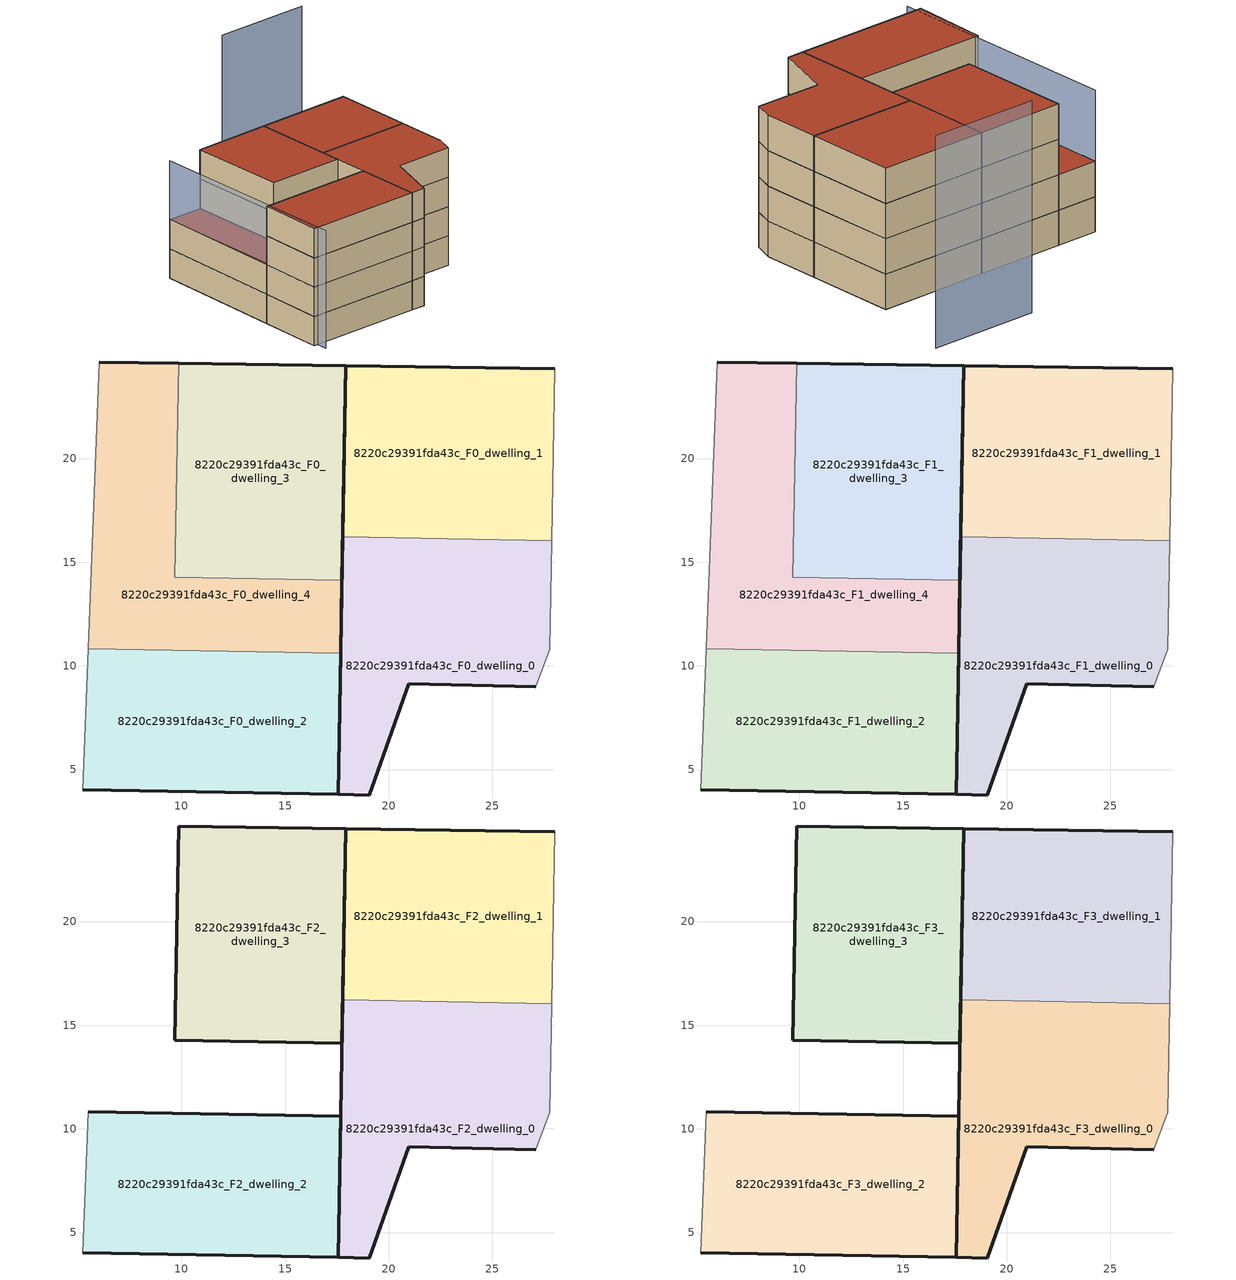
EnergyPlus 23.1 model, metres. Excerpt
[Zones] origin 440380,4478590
8220c29391fda43c_F0_dwelling_0
 floor ground (EU_floor_Construction): 27.08,8.98 27.76,10.79 27.85,16.04 17.78,16.22 17.56,3.8 19.07,3.77 20.96,9.13 z0
 wall outside (EU_wall_Construction): 27.08,8.98 20.96,9.13 19.07,3.77 17.56,3.8 17.78,16.22 z0:3
 wall to 8220c29391fda43c_F0_dwelling_1 (EU_wall_Construction): 17.78,16.22 27.85,16.04 z0:3
 wall adiabatic (EU_wall_Construction): 27.85,16.04 27.76,10.79 27.08,8.98 z0:3
8220c29391fda43c_F0_dwelling_1
 floor ground (EU_floor_Construction): 27.85,16.04 28,24.33 17.93,24.48 17.78,16.22 z0
 wall outside (EU_wall_Construction): 17.78,16.22 17.93,24.48 28,24.33 z0:3
 wall adiabatic (EU_wall_Construction): 28,24.33 27.85,16.04 z0:3
8220c29391fda43c_F0_dwelling_2
 floor ground (EU_floor_Construction): 17.56,3.8 17.68,10.61 5.51,10.83 5.25,4.03 z0
 wall outside (EU_wall_Construction): 17.68,10.61 17.56,3.8 5.25,4.03 z0:3
 wall adiabatic (EU_wall_Construction): 5.25,4.03 5.51,10.83 z0:3
 wall to 8220c29391fda43c_F0_dwelling_4 (EU_wall_Construction): 5.51,10.83 17.68,10.61 z0:3
8220c29391fda43c_F0_dwelling_3
 floor ground (EU_floor_Construction): 17.74,14.13 17.93,24.48 9.87,24.6 9.68,14.28 z0
 wall outside (EU_wall_Construction): 9.87,24.6 17.93,24.48 17.74,14.13 z0:3
 wall to 8220c29391fda43c_F0_dwelling_4 (EU_wall_Construction): 17.74,14.13 9.68,14.28 9.87,24.6 z0:3
8220c29391fda43c_F0_dwelling_4
 floor ground (EU_floor_Construction): 17.68,10.61 17.74,14.13 9.68,14.28 9.87,24.6 6.04,24.66 5.51,10.83 z0
 wall outside (EU_wall_Construction): 17.74,14.13 17.68,10.61 / 6.04,24.66 9.87,24.6 z0:3
 wall adiabatic (EU_wall_Construction): 5.51,10.83 6.04,24.66 z0:3
8220c29391fda43c_F1_dwelling_0
 floor to 8220c29391fda43c_F0_dwelling_0 (EU_floor_Construction): 27.08,8.98 27.76,10.79 27.85,16.04 17.78,16.22 17.56,3.8 19.07,3.77 20.96,9.13 z3
 wall outside (EU_wall_Construction): 27.08,8.98 20.96,9.13 19.07,3.77 17.56,3.8 17.78,16.22 z3:6
 wall to 8220c29391fda43c_F1_dwelling_1 (EU_wall_Construction): 17.78,16.22 27.85,16.04 z3:6
 wall adiabatic (EU_wall_Construction): 27.85,16.04 27.76,10.79 27.08,8.98 z3:6
8220c29391fda43c_F1_dwelling_1
 floor to 8220c29391fda43c_F0_dwelling_1 (EU_floor_Construction): 27.85,16.04 28,24.33 17.93,24.48 17.78,16.22 z3
 wall outside (EU_wall_Construction): 17.78,16.22 17.93,24.48 28,24.33 z3:6
 wall adiabatic (EU_wall_Construction): 28,24.33 27.85,16.04 z3:6
8220c29391fda43c_F1_dwelling_2
 floor to 8220c29391fda43c_F0_dwelling_2 (EU_floor_Construction): 17.56,3.8 17.68,10.61 5.51,10.83 5.25,4.03 z3
 wall outside (EU_wall_Construction): 17.68,10.61 17.56,3.8 5.25,4.03 z3:6
 wall adiabatic (EU_wall_Construction): 5.25,4.03 5.51,10.83 z3:6
 wall to 8220c29391fda43c_F1_dwelling_4 (EU_wall_Construction): 5.51,10.83 17.68,10.61 z3:6
8220c29391fda43c_F1_dwelling_3
 floor to 8220c29391fda43c_F0_dwelling_3 (EU_floor_Construction): 17.74,14.13 17.93,24.48 9.87,24.6 9.68,14.28 z3
 wall outside (EU_wall_Construction): 9.87,24.6 17.93,24.48 17.74,14.13 z3:6
 wall to 8220c29391fda43c_F1_dwelling_4 (EU_wall_Construction): 17.74,14.13 9.68,14.28 9.87,24.6 z3:6
8220c29391fda43c_F1_dwelling_4
 floor to 8220c29391fda43c_F0_dwelling_4 (EU_floor_Construction): 17.68,10.61 17.74,14.13 9.68,14.28 9.87,24.6 6.04,24.66 5.51,10.83 z3
 wall outside (EU_wall_Construction): 17.74,14.13 17.68,10.61 / 6.04,24.66 9.87,24.6 z3:6
 wall adiabatic (EU_wall_Construction): 5.51,10.83 6.04,24.66 z3:6
 roof outside (EU_roof_Construction): 9.87,24.6 9.68,14.28 17.74,14.13 17.68,10.61 5.51,10.83 6.04,24.66 z6
8220c29391fda43c_F2_dwelling_0
 floor to 8220c29391fda43c_F1_dwelling_0 (EU_floor_Construction): 27.08,8.98 27.76,10.79 27.85,16.04 17.78,16.22 17.56,3.8 19.07,3.77 20.96,9.13 z6
 wall outside (EU_wall_Construction): 27.08,8.98 20.96,9.13 19.07,3.77 17.56,3.8 17.78,16.22 z6:9
 wall to 8220c29391fda43c_F2_dwelling_1 (EU_wall_Construction): 17.78,16.22 27.85,16.04 z6:9
 wall adiabatic (EU_wall_Construction): 27.85,16.04 27.76,10.79 27.08,8.98 z6:9
8220c29391fda43c_F2_dwelling_1
 floor to 8220c29391fda43c_F1_dwelling_1 (EU_floor_Construction): 27.85,16.04 28,24.33 17.93,24.48 17.78,16.22 z6
 wall outside (EU_wall_Construction): 17.78,16.22 17.93,24.48 28,24.33 z6:9
 wall adiabatic (EU_wall_Construction): 28,24.33 27.85,16.04 z6:9
8220c29391fda43c_F2_dwelling_2
 floor to 8220c29391fda43c_F1_dwelling_2 (EU_floor_Construction): 17.56,3.8 17.68,10.61 5.51,10.83 5.25,4.03 z6
 wall outside (EU_wall_Construction): 5.51,10.83 17.68,10.61 17.56,3.8 5.25,4.03 z6:9
 wall adiabatic (EU_wall_Construction): 5.25,4.03 5.51,10.83 z6:9
8220c29391fda43c_F2_dwelling_3
 floor to 8220c29391fda43c_F1_dwelling_3 (EU_floor_Construction): 17.74,14.13 17.93,24.48 9.87,24.6 9.68,14.28 z6
 wall outside (EU_wall_Construction): 9.68,14.28 9.87,24.6 17.93,24.48 17.74,14.13 9.68,14.28 z6:9
8220c29391fda43c_F3_dwelling_0
 floor to 8220c29391fda43c_F2_dwelling_0 (EU_floor_Construction): 27.08,8.98 27.76,10.79 27.85,16.04 17.78,16.22 17.56,3.8 19.07,3.77 20.96,9.13 z9
 wall outside (EU_wall_Construction): 27.08,8.98 20.96,9.13 19.07,3.77 17.56,3.8 17.78,16.22 z9:12
 wall to 8220c29391fda43c_F3_dwelling_1 (EU_wall_Construction): 17.78,16.22 27.85,16.04 z9:12
 wall adiabatic (EU_wall_Construction): 27.85,16.04 27.76,10.79 27.08,8.98 z9:12
 roof outside (EU_roof_Construction): 27.85,16.04 27.76,10.79 27.08,8.98 20.96,9.13 19.07,3.77 17.56,3.8 17.78,16.22 z12
8220c29391fda43c_F3_dwelling_1
 floor to 8220c29391fda43c_F2_dwelling_1 (EU_floor_Construction): 27.85,16.04 28,24.33 17.93,24.48 17.78,16.22 z9
 wall outside (EU_wall_Construction): 17.78,16.22 17.93,24.48 28,24.33 z9:12
 wall adiabatic (EU_wall_Construction): 28,24.33 27.85,16.04 z9:12
 roof outside (EU_roof_Construction): 28,24.33 27.85,16.04 17.78,16.22 17.93,24.48 z12
8220c29391fda43c_F3_dwelling_2
 floor to 8220c29391fda43c_F2_dwelling_2 (EU_floor_Construction): 17.56,3.8 17.68,10.61 5.51,10.83 5.25,4.03 z9
 wall outside (EU_wall_Construction): 5.51,10.83 17.68,10.61 17.56,3.8 5.25,4.03 z9:12
 wall adiabatic (EU_wall_Construction): 5.25,4.03 5.51,10.83 z9:12
 roof outside (EU_roof_Construction): 17.68,10.61 17.56,3.8 5.25,4.03 5.51,10.83 z12
8220c29391fda43c_F3_dwelling_3
 floor to 8220c29391fda43c_F2_dwelling_3 (EU_floor_Construction): 17.74,14.13 17.93,24.48 9.87,24.6 9.68,14.28 z9
 wall outside (EU_wall_Construction): 9.68,14.28 9.87,24.6 17.93,24.48 17.74,14.13 9.68,14.28 z9:12
 roof outside (EU_roof_Construction): 17.93,24.48 17.74,14.13 9.68,14.28 9.87,24.6 z12
shading: 30.17,32.31 20.15,32.52 z0:18; 6.04,24.66 5.69,2.97 z0:12
[Building]
EU S2 Campaign: North Axis=0; Terrain=City; Solar Distribution=FullExterior
[Site:Location]
Madrid: Latitude=40.5; Longitude=-3.5; Time Zone=1; Elevation=609
[SizingPeriod:WeatherFileDays]
AnnualSizingPeriod: Begin Month=1; Begin Day of Month=1; End Month=12; End Day of Month=31; Day of Week for Start Day=Monday; Use Weather File Daylight Saving Period=No; Use Weather File Rain and Snow Indicators=No
[MATERIAL]
EU_InternalMass_Material: Roughness=MediumRough; Thickness=0.1; Conductivity=1; Density=1800; Specific Heat=900; Thermal Absorptance=0.9; Solar Absorptance=0.7; Visible Absorptance=0.7
[MATERIAL:NOMASS] Roughness=MediumRough; Thermal Absorptance=0.9; Solar Absorptance=0.7; Visible Absorptance=0.7
Name | Thermal Resistance
EU_wall_NoMass | 0.609216
EU_roof_NoMass | 0.513268
EU_floor_NoMass | 0.568163
[CONSTRUCTION]
EU_wall_Construction: EU_wall_NoMass
EU_roof_Construction: EU_roof_NoMass
EU_floor_Construction: EU_floor_NoMass
EU_InternalMass_Construction: EU_InternalMass_Material
[ZONE] Type=1; Multiplier=1; Ceiling Height=autocalculate; Floor Area=autocalculate; Part of Total Floor Area=Yes
Name | Volume
8220c29391fda43c_F0_dwelling_0; 8220c29391fda43c_F1_dwelling_0; 8220c29391fda43c_F2_dwelling_0; 8220c29391fda43c_F3_dwelling_0 | 250.015
8220c29391fda43c_F0_dwelling_1; 8220c29391fda43c_F1_dwelling_1; 8220c29391fda43c_F2_dwelling_1; 8220c29391fda43c_F3_dwelling_1 | 250.032
8220c29391fda43c_F0_dwelling_2; 8220c29391fda43c_F1_dwelling_2; 8220c29391fda43c_F2_dwelling_2; 8220c29391fda43c_F3_dwelling_2 | 250.009
8220c29391fda43c_F0_dwelling_3; 8220c29391fda43c_F1_dwelling_3; 8220c29391fda43c_F2_dwelling_3; 8220c29391fda43c_F3_dwelling_3 | 250.011
8220c29391fda43c_F0_dwelling_4; 8220c29391fda43c_F1_dwelling_4 | 250.017
[INTERNALMASS] Construction=EU_InternalMass_Construction
Name | Zone or ZoneList | Surface Area
8220c29391fda43c_F0_dwelling_0_EU_InternalMass | 8220c29391fda43c_F0_dwelling_0 | 83.3371
8220c29391fda43c_F0_dwelling_1_EU_InternalMass | 8220c29391fda43c_F0_dwelling_1 | 83.3436
8220c29391fda43c_F0_dwelling_2_EU_InternalMass | 8220c29391fda43c_F0_dwelling_2 | 83.3361
8220c29391fda43c_F0_dwelling_3_EU_InternalMass | 8220c29391fda43c_F0_dwelling_3 | 83.3372
8220c29391fda43c_F0_dwelling_4_EU_InternalMass | 8220c29391fda43c_F0_dwelling_4 | 83.3389
8220c29391fda43c_F1_dwelling_0_EU_InternalMass | 8220c29391fda43c_F1_dwelling_0 | 83.3371
8220c29391fda43c_F1_dwelling_1_EU_InternalMass | 8220c29391fda43c_F1_dwelling_1 | 83.3436
8220c29391fda43c_F1_dwelling_2_EU_InternalMass | 8220c29391fda43c_F1_dwelling_2 | 83.3361
8220c29391fda43c_F1_dwelling_3_EU_InternalMass | 8220c29391fda43c_F1_dwelling_3 | 83.3372
8220c29391fda43c_F1_dwelling_4_EU_InternalMass | 8220c29391fda43c_F1_dwelling_4 | 83.3389
8220c29391fda43c_F2_dwelling_0_EU_InternalMass | 8220c29391fda43c_F2_dwelling_0 | 104.167
8220c29391fda43c_F2_dwelling_1_EU_InternalMass | 8220c29391fda43c_F2_dwelling_1 | 104.165
8220c29391fda43c_F2_dwelling_2_EU_InternalMass | 8220c29391fda43c_F2_dwelling_2 | 104.179
8220c29391fda43c_F2_dwelling_3_EU_InternalMass | 8220c29391fda43c_F2_dwelling_3 | 104.173
8220c29391fda43c_F3_dwelling_0_EU_InternalMass | 8220c29391fda43c_F3_dwelling_0 | 104.167
8220c29391fda43c_F3_dwelling_1_EU_InternalMass | 8220c29391fda43c_F3_dwelling_1 | 104.165
8220c29391fda43c_F3_dwelling_2_EU_InternalMass | 8220c29391fda43c_F3_dwelling_2 | 104.179
8220c29391fda43c_F3_dwelling_3_EU_InternalMass | 8220c29391fda43c_F3_dwelling_3 | 104.173
[OTHEREQUIPMENT] Fuel Type=Electricity; Design Level Calculation Method=Watts/Area; Power per Zone Floor Area=1; Fraction Latent=0; Fraction Radiant=0; Fraction Lost=0; Carbon Dioxide Generation Rate=0; EndUse Subcategory=EU_Step8_InternalGains
Name | Zone or ZoneList or Space or SpaceList | Schedule
EU_Step8_InternalGain_8220c29391fda43c_F0_dwelling_0_f000 | 8220c29391fda43c_F0_dwelling_0 | EU_Step8_GainSchedule_8220c29391fda43c_F0_dwelling_0_f000
EU_Step8_InternalGain_8220c29391fda43c_F0_dwelling_1_f000 | 8220c29391fda43c_F0_dwelling_1 | EU_Step8_GainSchedule_8220c29391fda43c_F0_dwelling_1_f000
EU_Step8_InternalGain_8220c29391fda43c_F0_dwelling_2_f000 | 8220c29391fda43c_F0_dwelling_2 | EU_Step8_GainSchedule_8220c29391fda43c_F0_dwelling_2_f000
EU_Step8_InternalGain_8220c29391fda43c_F0_dwelling_3_f000 | 8220c29391fda43c_F0_dwelling_3 | EU_Step8_GainSchedule_8220c29391fda43c_F0_dwelling_3_f000
EU_Step8_InternalGain_8220c29391fda43c_F0_dwelling_4_f000 | 8220c29391fda43c_F0_dwelling_4 | EU_Step8_GainSchedule_8220c29391fda43c_F0_dwelling_4_f000
EU_Step8_InternalGain_8220c29391fda43c_F1_dwelling_0_f000 | 8220c29391fda43c_F1_dwelling_0 | EU_Step8_GainSchedule_8220c29391fda43c_F1_dwelling_0_f000
EU_Step8_InternalGain_8220c29391fda43c_F1_dwelling_1_f000 | 8220c29391fda43c_F1_dwelling_1 | EU_Step8_GainSchedule_8220c29391fda43c_F1_dwelling_1_f000
EU_Step8_InternalGain_8220c29391fda43c_F1_dwelling_2_f000 | 8220c29391fda43c_F1_dwelling_2 | EU_Step8_GainSchedule_8220c29391fda43c_F1_dwelling_2_f000
EU_Step8_InternalGain_8220c29391fda43c_F1_dwelling_3_f000 | 8220c29391fda43c_F1_dwelling_3 | EU_Step8_GainSchedule_8220c29391fda43c_F1_dwelling_3_f000
EU_Step8_InternalGain_8220c29391fda43c_F1_dwelling_4_f000 | 8220c29391fda43c_F1_dwelling_4 | EU_Step8_GainSchedule_8220c29391fda43c_F1_dwelling_4_f000
EU_Step8_InternalGain_8220c29391fda43c_F2_dwelling_0_f000 | 8220c29391fda43c_F2_dwelling_0 | EU_Step8_GainSchedule_8220c29391fda43c_F2_dwelling_0_f000
EU_Step8_InternalGain_8220c29391fda43c_F2_dwelling_1_f000 | 8220c29391fda43c_F2_dwelling_1 | EU_Step8_GainSchedule_8220c29391fda43c_F2_dwelling_1_f000
EU_Step8_InternalGain_8220c29391fda43c_F2_dwelling_2_f000 | 8220c29391fda43c_F2_dwelling_2 | EU_Step8_GainSchedule_8220c29391fda43c_F2_dwelling_2_f000
EU_Step8_InternalGain_8220c29391fda43c_F2_dwelling_3_f000 | 8220c29391fda43c_F2_dwelling_3 | EU_Step8_GainSchedule_8220c29391fda43c_F2_dwelling_3_f000
EU_Step8_InternalGain_8220c29391fda43c_F3_dwelling_0_f000 | 8220c29391fda43c_F3_dwelling_0 | EU_Step8_GainSchedule_8220c29391fda43c_F3_dwelling_0_f000
EU_Step8_InternalGain_8220c29391fda43c_F3_dwelling_1_f000 | 8220c29391fda43c_F3_dwelling_1 | EU_Step8_GainSchedule_8220c29391fda43c_F3_dwelling_1_f000
EU_Step8_InternalGain_8220c29391fda43c_F3_dwelling_2_f000 | 8220c29391fda43c_F3_dwelling_2 | EU_Step8_GainSchedule_8220c29391fda43c_F3_dwelling_2_f000
EU_Step8_InternalGain_8220c29391fda43c_F3_dwelling_3_f000 | 8220c29391fda43c_F3_dwelling_3 | EU_Step8_GainSchedule_8220c29391fda43c_F3_dwelling_3_f000
[ZONEVENTILATION:DESIGNFLOWRATE] Schedule=EU_AlwaysOn; Design Flow Rate Calculation Method=AirChanges/Hour; Air Changes per Hour=0.752966; Ventilation Type=Natural; Fan Pressure Rise=0; Fan Total Efficiency=1; Constant Term Coefficient=1; Temperature Term Coefficient=0; Velocity Term Coefficient=0; Velocity Squared Term Coefficient=0; Minimum Indoor Temperature=-100; Maximum Indoor Temperature=100; Delta Temperature=-100; Minimum Outdoor Temperature=-100; Maximum Outdoor Temperature=100; Maximum Wind Speed=40
Name | Zone or ZoneList or Space or SpaceList
EU_ConstantAir_8220c29391fda43c_F0_dwelling_0 | 8220c29391fda43c_F0_dwelling_0
EU_ConstantAir_8220c29391fda43c_F0_dwelling_1 | 8220c29391fda43c_F0_dwelling_1
EU_ConstantAir_8220c29391fda43c_F0_dwelling_2 | 8220c29391fda43c_F0_dwelling_2
EU_ConstantAir_8220c29391fda43c_F0_dwelling_3 | 8220c29391fda43c_F0_dwelling_3
EU_ConstantAir_8220c29391fda43c_F0_dwelling_4 | 8220c29391fda43c_F0_dwelling_4
EU_ConstantAir_8220c29391fda43c_F1_dwelling_0 | 8220c29391fda43c_F1_dwelling_0
EU_ConstantAir_8220c29391fda43c_F1_dwelling_1 | 8220c29391fda43c_F1_dwelling_1
EU_ConstantAir_8220c29391fda43c_F1_dwelling_2 | 8220c29391fda43c_F1_dwelling_2
EU_ConstantAir_8220c29391fda43c_F1_dwelling_3 | 8220c29391fda43c_F1_dwelling_3
EU_ConstantAir_8220c29391fda43c_F1_dwelling_4 | 8220c29391fda43c_F1_dwelling_4
EU_ConstantAir_8220c29391fda43c_F2_dwelling_0 | 8220c29391fda43c_F2_dwelling_0
EU_ConstantAir_8220c29391fda43c_F2_dwelling_1 | 8220c29391fda43c_F2_dwelling_1
EU_ConstantAir_8220c29391fda43c_F2_dwelling_2 | 8220c29391fda43c_F2_dwelling_2
EU_ConstantAir_8220c29391fda43c_F2_dwelling_3 | 8220c29391fda43c_F2_dwelling_3
EU_ConstantAir_8220c29391fda43c_F3_dwelling_0 | 8220c29391fda43c_F3_dwelling_0
EU_ConstantAir_8220c29391fda43c_F3_dwelling_1 | 8220c29391fda43c_F3_dwelling_1
EU_ConstantAir_8220c29391fda43c_F3_dwelling_2 | 8220c29391fda43c_F3_dwelling_2
EU_ConstantAir_8220c29391fda43c_F3_dwelling_3 | 8220c29391fda43c_F3_dwelling_3
[HVACTEMPLATE:THERMOSTAT] Constant Heating Setpoint=20; Constant Cooling Setpoint=50
EU_HeatOnly_8220c29391fda43c_F0_dwelling_0; EU_HeatOnly_8220c29391fda43c_F0_dwelling_1; EU_HeatOnly_8220c29391fda43c_F0_dwelling_2; EU_HeatOnly_8220c29391fda43c_F0_dwelling_3; EU_HeatOnly_8220c29391fda43c_F0_dwelling_4; EU_HeatOnly_8220c29391fda43c_F1_dwelling_0; EU_HeatOnly_8220c29391fda43c_F1_dwelling_1; EU_HeatOnly_8220c29391fda43c_F1_dwelling_2; EU_HeatOnly_8220c29391fda43c_F1_dwelling_3; EU_HeatOnly_8220c29391fda43c_F1_dwelling_4; EU_HeatOnly_8220c29391fda43c_F2_dwelling_0; EU_HeatOnly_8220c29391fda43c_F2_dwelling_1; EU_HeatOnly_8220c29391fda43c_F2_dwelling_2; EU_HeatOnly_8220c29391fda43c_F2_dwelling_3; EU_HeatOnly_8220c29391fda43c_F3_dwelling_0; EU_HeatOnly_8220c29391fda43c_F3_dwelling_1; EU_HeatOnly_8220c29391fda43c_F3_dwelling_2; EU_HeatOnly_8220c29391fda43c_F3_dwelling_3
[HVACTEMPLATE:ZONE:IDEALLOADSAIRSYSTEM] System Availability Schedule=EU_AlwaysOn; Maximum Heating Supply Air Temperature=50; Minimum Cooling Supply Air Temperature=13; Maximum Heating Supply Air Humidity Ratio=0.0156; Minimum Cooling Supply Air Humidity Ratio=0.0077; Heating Limit=NoLimit; Cooling Limit=NoLimit; Heating Availability Schedule=EU_AlwaysOn; Cooling Availability Schedule=EU_CoolingOff; Dehumidification Control Type=ConstantSensibleHeatRatio; Cooling Sensible Heat Ratio=0.7; Dehumidification Setpoint=60; Humidification Control Type=None; Humidification Setpoint=30; Outdoor Air Method=None; Outdoor Air Flow Rate per Person=0.00944; Outdoor Air Flow Rate per Zone Floor Area=0; Outdoor Air Flow Rate per Zone=0; Demand Controlled Ventilation Type=None; Outdoor Air Economizer Type=NoEconomizer; Heat Recovery Type=None; Sensible Heat Recovery Effectiveness=0.7; Latent Heat Recovery Effectiveness=0.65
Name | Template Thermostat
8220c29391fda43c_F0_dwelling_0 | EU_HeatOnly_8220c29391fda43c_F0_dwelling_0
8220c29391fda43c_F0_dwelling_1 | EU_HeatOnly_8220c29391fda43c_F0_dwelling_1
8220c29391fda43c_F0_dwelling_2 | EU_HeatOnly_8220c29391fda43c_F0_dwelling_2
8220c29391fda43c_F0_dwelling_3 | EU_HeatOnly_8220c29391fda43c_F0_dwelling_3
8220c29391fda43c_F0_dwelling_4 | EU_HeatOnly_8220c29391fda43c_F0_dwelling_4
8220c29391fda43c_F1_dwelling_0 | EU_HeatOnly_8220c29391fda43c_F1_dwelling_0
8220c29391fda43c_F1_dwelling_1 | EU_HeatOnly_8220c29391fda43c_F1_dwelling_1
8220c29391fda43c_F1_dwelling_2 | EU_HeatOnly_8220c29391fda43c_F1_dwelling_2
8220c29391fda43c_F1_dwelling_3 | EU_HeatOnly_8220c29391fda43c_F1_dwelling_3
8220c29391fda43c_F1_dwelling_4 | EU_HeatOnly_8220c29391fda43c_F1_dwelling_4
8220c29391fda43c_F2_dwelling_0 | EU_HeatOnly_8220c29391fda43c_F2_dwelling_0
8220c29391fda43c_F2_dwelling_1 | EU_HeatOnly_8220c29391fda43c_F2_dwelling_1
8220c29391fda43c_F2_dwelling_2 | EU_HeatOnly_8220c29391fda43c_F2_dwelling_2
8220c29391fda43c_F2_dwelling_3 | EU_HeatOnly_8220c29391fda43c_F2_dwelling_3
8220c29391fda43c_F3_dwelling_0 | EU_HeatOnly_8220c29391fda43c_F3_dwelling_0
8220c29391fda43c_F3_dwelling_1 | EU_HeatOnly_8220c29391fda43c_F3_dwelling_1
8220c29391fda43c_F3_dwelling_2 | EU_HeatOnly_8220c29391fda43c_F3_dwelling_2
8220c29391fda43c_F3_dwelling_3 | EU_HeatOnly_8220c29391fda43c_F3_dwelling_3
[SIZING:ZONE] Zone Cooling Design Supply Air Temperature Input Method=SupplyAirTemperature; Zone Cooling Design Supply Air Temperature=13; Zone Heating Design Supply Air Temperature Input Method=SupplyAirTemperature; Zone Heating Design Supply Air Temperature=50; Zone Cooling Design Supply Air Humidity Ratio=0.008; Zone Heating Design Supply Air Humidity Ratio=0.008; Cooling Design Air Flow Method=DesignDay; Cooling Design Air Flow Rate=0; Cooling Minimum Air Flow per Zone Floor Area=0.000762; Cooling Minimum Air Flow=0; Cooling Minimum Air Flow Fraction=0.2; Heating Design Air Flow Method=DesignDay; Heating Design Air Flow Rate=0; Heating Maximum Air Flow per Zone Floor Area=0.002032; Heating Maximum Air Flow=0.141576; Heating Maximum Air Flow Fraction=0.3; Account for Dedicated Outdoor Air System=No; Dedicated Outdoor Air System Control Strategy=NeutralSupplyAir; Dedicated Outdoor Air Low Setpoint Temperature for Design=autosize; Dedicated Outdoor Air High Setpoint Temperature for Design=autosize; Zone Load Sizing Method=Sensible Load Only No Latent Load; Zone Latent Cooling Design Supply Air Humidity Ratio Input Method=HumidityRatioDifference; Zone Cooling Design Supply Air Humidity Ratio Difference=0.005; Zone Latent Heating Design Supply Air Humidity Ratio Input Method=HumidityRatioDifference; Zone Humidification Design Supply Air Humidity Ratio Difference=0.005
8220c29391fda43c_F0_dwelling_0; 8220c29391fda43c_F0_dwelling_1; 8220c29391fda43c_F0_dwelling_2; 8220c29391fda43c_F0_dwelling_3; 8220c29391fda43c_F0_dwelling_4; 8220c29391fda43c_F1_dwelling_0; 8220c29391fda43c_F1_dwelling_1; 8220c29391fda43c_F1_dwelling_2; 8220c29391fda43c_F1_dwelling_3; 8220c29391fda43c_F1_dwelling_4; 8220c29391fda43c_F2_dwelling_0; 8220c29391fda43c_F2_dwelling_1; 8220c29391fda43c_F2_dwelling_2; 8220c29391fda43c_F2_dwelling_3; 8220c29391fda43c_F3_dwelling_0; 8220c29391fda43c_F3_dwelling_1; 8220c29391fda43c_F3_dwelling_2; 8220c29391fda43c_F3_dwelling_3
[SCHEDULE:CONSTANT]
Name | Hourly Value
EU_AlwaysOn | 1
EU_CoolingOff | 0
[SCHEDULE:FILE] Column Number=1; Rows to Skip at Top=0; Number of Hours of Data=8760; Column Separator=Comma; Interpolate to Timestep=No; Minutes per Item=60; Adjust Schedule for Daylight Savings=Yes
Name | File
EU_Step8_GainSchedule_8220c29391fda43c_F0_dwelling_0_f000 | ../../schedules/8220c29391fda43c/8220c29391fda43c_F0_dwelling_0_f000_gain.csv
EU_Step8_GainSchedule_8220c29391fda43c_F0_dwelling_1_f000 | ../../schedules/8220c29391fda43c/8220c29391fda43c_F0_dwelling_1_f000_gain.csv
EU_Step8_GainSchedule_8220c29391fda43c_F0_dwelling_2_f000 | ../../schedules/8220c29391fda43c/8220c29391fda43c_F0_dwelling_2_f000_gain.csv
EU_Step8_GainSchedule_8220c29391fda43c_F0_dwelling_3_f000 | ../../schedules/8220c29391fda43c/8220c29391fda43c_F0_dwelling_3_f000_gain.csv
EU_Step8_GainSchedule_8220c29391fda43c_F0_dwelling_4_f000 | ../../schedules/8220c29391fda43c/8220c29391fda43c_F0_dwelling_4_f000_gain.csv
EU_Step8_GainSchedule_8220c29391fda43c_F1_dwelling_0_f000 | ../../schedules/8220c29391fda43c/8220c29391fda43c_F1_dwelling_0_f000_gain.csv
EU_Step8_GainSchedule_8220c29391fda43c_F1_dwelling_1_f000 | ../../schedules/8220c29391fda43c/8220c29391fda43c_F1_dwelling_1_f000_gain.csv
EU_Step8_GainSchedule_8220c29391fda43c_F1_dwelling_2_f000 | ../../schedules/8220c29391fda43c/8220c29391fda43c_F1_dwelling_2_f000_gain.csv
EU_Step8_GainSchedule_8220c29391fda43c_F1_dwelling_3_f000 | ../../schedules/8220c29391fda43c/8220c29391fda43c_F1_dwelling_3_f000_gain.csv
EU_Step8_GainSchedule_8220c29391fda43c_F1_dwelling_4_f000 | ../../schedules/8220c29391fda43c/8220c29391fda43c_F1_dwelling_4_f000_gain.csv
EU_Step8_GainSchedule_8220c29391fda43c_F2_dwelling_0_f000 | ../../schedules/8220c29391fda43c/8220c29391fda43c_F2_dwelling_0_f000_gain.csv
EU_Step8_GainSchedule_8220c29391fda43c_F2_dwelling_1_f000 | ../../schedules/8220c29391fda43c/8220c29391fda43c_F2_dwelling_1_f000_gain.csv
EU_Step8_GainSchedule_8220c29391fda43c_F2_dwelling_2_f000 | ../../schedules/8220c29391fda43c/8220c29391fda43c_F2_dwelling_2_f000_gain.csv
EU_Step8_GainSchedule_8220c29391fda43c_F2_dwelling_3_f000 | ../../schedules/8220c29391fda43c/8220c29391fda43c_F2_dwelling_3_f000_gain.csv
EU_Step8_GainSchedule_8220c29391fda43c_F3_dwelling_0_f000 | ../../schedules/8220c29391fda43c/8220c29391fda43c_F3_dwelling_0_f000_gain.csv
EU_Step8_GainSchedule_8220c29391fda43c_F3_dwelling_1_f000 | ../../schedules/8220c29391fda43c/8220c29391fda43c_F3_dwelling_1_f000_gain.csv
EU_Step8_GainSchedule_8220c29391fda43c_F3_dwelling_2_f000 | ../../schedules/8220c29391fda43c/8220c29391fda43c_F3_dwelling_2_f000_gain.csv
EU_Step8_GainSchedule_8220c29391fda43c_F3_dwelling_3_f000 | ../../schedules/8220c29391fda43c/8220c29391fda43c_F3_dwelling_3_f000_gain.csv
